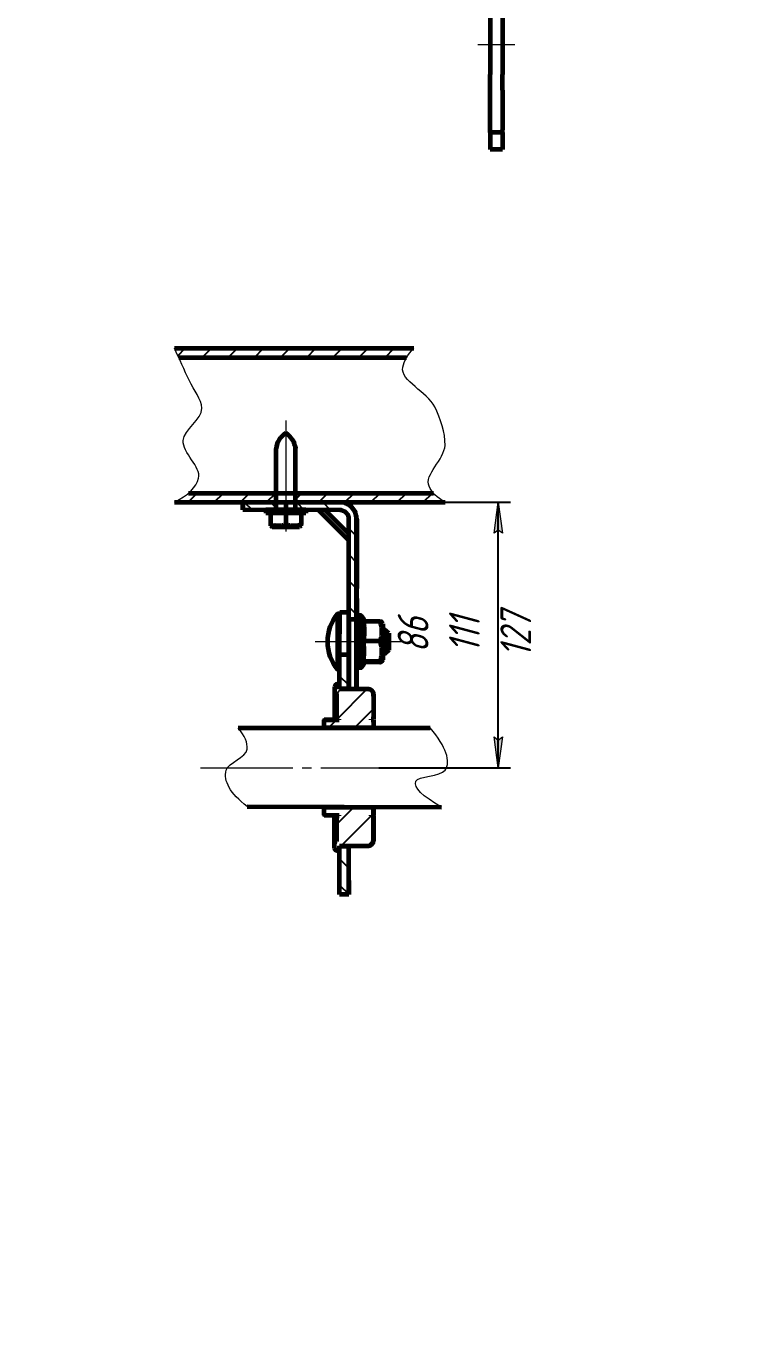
# Model space of a CAD drawing. Header units: millimetres. Extents: x 0 to 840, y 0 to 594.
# Drawn here: x 295.8 to 414, y 0 to 212.7 of the extents above; entities that cross this region are included whole.
import ezdxf

# ---------------------------------------------------------------- set-up
doc = ezdxf.new("R2010")
doc.units = ezdxf.units.MM
for name, pattern in [('K5LT_AXLED', [19.5, 15, -1.5, 1.5, -1.5]), ('K5LT_BASIC', [0]), ('K5LT_THIN', [0])]:
    doc.linetypes.add(name, pattern=pattern)
doc.layers.add('Системный слой', color=7, linetype='Continuous')
doc.styles.add('KDIMTEXTSTYLE', font='GOST_AU.SHX', dxfattribs={"width": 0.96, "oblique": 15, "height": 5})
doc.dimstyles.new('KDIMSTYLE (1.00)', dxfattribs={"dimtxt": 5, "dimasz": 1, "dimexe": 2, "dimexo": 0, "dimgap": 1, "dimtad": 1, "dimtxsty": 'KDIMTEXTSTYLE', "dimsah": 1, "dimcen": 0, "dimdle": 1, "dimadec": 0, "dimazin": 0, "dimtfac": 0.667, "dimtmove": 0, "dimatfit": 3, "dimfxl": 1, "dimtvp": 1, "dimtolj": 1, "dimtzin": 0, "dimarcsym": 0})
pattern_1 = [(135, (0, 0), (-2.12132, -2.12132), [])]
pattern_2 = [(45, (0, 0), (-2.12132, 2.12132), [])]

# ---------------------------------------------------------------- blocks, each defined once
blk = doc.blocks.new('KDIMARROW_01')
at = {"layer": 'Системный слой'}
blk.add_hatch(color=0, dxfattribs=at).paths.add_polyline_path([(0, 0), (-5, 0.66), (-4.5, 0), (-5, -0.66)])
at = {"layer": 'Системный слой', "color": 0, "linetype": 'K5LT_THIN', "lineweight": 18}
for p, q in [((-4.5, 0), (-5, 0.66)), ((-5, 0.66), (0, 0)), ((0, 0), (-5, -0.66)), ((-5, -0.66), (-4.5, 0)), ((0, 0), (-1, 0))]:
    blk.add_line(p, q, dxfattribs=at)
blk = doc.blocks.new('U175')
at = {"layer": 'Системный слой', "color": 30, "linetype": 'K5LT_AXLED', "lineweight": 18, "true_color": 0xff8000}
for p, q in [((311.66, 261.19), (311.66, 267.19)), ((358.16, 261.19), (358.16, 267.19))]:
    blk.add_line(p, q, dxfattribs=at)
at = {"layer": 'Системный слой', "color": 5, "linetype": 'K5LT_BASIC', "lineweight": 60, "true_color": 0x0000ff}
for p, q in [((300.66, 265.19), (369.16, 265.19)), ((300.66, 263.19), (369.16, 263.19)), ((296.66, 242.69), (296.66, 261.19)), ((298.66, 242.69), (298.66, 261.19)), ((371.16, 261.19), (371.16, 204.89)), ((373.16, 261.19), (373.16, 204.89)), ((296.66, 239.69), (296.66, 242.69)), ((298.66, 242.69), (298.66, 239.69)), ((296.66, 239.69), (298.66, 239.69)), ((298.66, 239.69), (296.66, 239.69)), ((371.16, 202.31), (371.16, 204.89)), ((373.16, 202.31), (373.16, 204.89)), ((371.16, 195.9), (371.16, 202.31)), ((373.16, 202.31), (373.16, 195.9)), ((371.16, 195.47), (371.16, 195.9)), ((373.16, 195.47), (373.16, 195.9)), ((373.16, 195.47), (371.16, 195.47)), ((371.16, 195.47), (371.16, 192.69)), ((373.16, 195.47), (373.16, 192.69)), ((373.16, 192.69), (371.16, 192.69))]:
    blk.add_line(p, q, dxfattribs=at)
for centre, radius, start, end in [((300.66, 261.19), 4, 90, 180), ((369.16, 261.19), 4, 0, 90), ((300.66, 261.19), 2, 90, 180), ((369.16, 261.19), 2, 0, 90)]:
    blk.add_arc(centre, radius, start, end, dxfattribs=at)

msp = doc.modelspace()

# ---------------------------------------------------------------- hatches: boundary and pattern name
at = {"layer": 'Системный слой'}
h = msp.add_hatch(dxfattribs=at)
h.set_pattern_fill('Металл', angle=45, style=0, pattern_type=0)
h.set_pattern_definition(pattern_2)
h.paths.add_polyline_path([(336.41474, 136.94292), (322.20351, 136.94292), (319.90127, 135.44292), (335.88974, 135.44292), (336.41474, 135.44292)])
h.paths.add_polyline_path([(361.95505, 136.94292), (339.56474, 136.94292), (339.56474, 135.44292), (363.84419, 135.44292)])
h.paths.add_polyline_path([(320.59445, 158.94292), (357.60432, 158.94292), (358.75444, 160.44292), (319.90127, 160.44292)])
h = msp.add_hatch(dxfattribs=at)
h.set_pattern_fill('Металл', angle=135, style=0, pattern_type=0)
h.set_pattern_definition(pattern_1)
edge = h.paths.add_edge_path()
edge.add_line((346.73974, 135.43509), (330.98974, 135.44292))
edge.add_line((330.98974, 135.44292), (330.98912, 134.19292))
edge.add_line((330.98912, 134.19292), (346.73912, 134.18509))
edge.add_line((346.73912, 134.18509), (347.79956, 133.74522))
edge.add_line((347.79956, 133.74522), (348.23838, 132.68435))
edge.add_line((348.23838, 132.68435), (348.2325, 116.39958))
edge.add_line((348.2325, 116.39958), (349.47952, 116.39896))
edge.add_line((349.47951, 116.39895), (349.48838, 132.68372))
edge.add_line((349.48838, 132.68372), (348.71842, 134.59348))
edge.add_line((348.71842, 134.59348), (346.83832, 135.43327))
edge.add_line((346.83832, 135.43327), (346.73974, 135.43509))
h = msp.add_hatch(dxfattribs=at)
h.set_pattern_fill('Металл', angle=135, style=0, pattern_type=0)
h.set_pattern_definition(pattern_1)
edge = h.paths.add_edge_path()
edge.add_line((348.2081, 71.77763), (348.21124, 79.64959))
edge.add_line((348.21125, 79.64959), (346.71124, 79.65033))
edge.add_line((346.71124, 79.65033), (346.7081, 71.77808))
edge.add_line((346.7081, 71.77808), (348.2081, 71.77763))
h.paths.add_polyline_path([(348.22371, 103.18434), (348.22649, 108.76795), (346.72649, 108.76844), (346.72371, 103.18509)])
h = msp.add_hatch(dxfattribs=at)
h.set_pattern_fill('Металл', angle=45, style=0, pattern_type=0)
h.set_pattern_definition(pattern_2)
edge = h.paths.add_edge_path()
edge.add_line((345.91106, 79.30073), (346.43496, 78.9202))
edge.add_line((346.43496, 78.9202), (346.71106, 79.30033))
edge.add_line((346.71106, 79.30033), (346.71126, 79.70033))
edge.add_line((346.71127, 79.70033), (351.41126, 79.69799))
edge.add_line((351.41126, 79.69799), (352.18655, 80.29915))
edge.add_line((352.18655, 80.29915), (352.21166, 80.4976))
edge.add_line((352.21166, 80.4976), (352.21367, 84.5476))
edge.add_line((352.21367, 84.5476), (351.84218, 84.54778))
edge.add_line((351.84218, 84.54778), (351.84223, 84.64778))
edge.add_line((351.84223, 84.64778), (352.21373, 84.6476))
edge.add_line((352.21372, 84.6476), (352.21438, 85.9726))
edge.add_line((352.21438, 85.9726), (344.21438, 85.97658))
edge.add_line((344.21438, 85.97658), (344.21372, 84.65158))
edge.add_line((344.21373, 84.65158), (346.63522, 84.65037))
edge.add_line((346.63522, 84.65037), (346.63517, 84.55037))
edge.add_line((346.63517, 84.55037), (346.26367, 84.55056))
edge.add_line((346.26367, 84.55056), (346.26161, 80.40056))
edge.add_line((346.26161, 80.40056), (345.91144, 80.05073))
edge.add_line((345.91144, 80.05073), (345.91106, 79.30073))
edge = h.paths.add_edge_path()
edge.add_line((346.72409, 105.50032), (346.2002, 105.88085))
edge.add_line((346.2002, 105.88085), (345.92409, 105.50072))
edge.add_line((345.92409, 105.50072), (345.92372, 104.75072))
edge.add_line((345.92372, 104.75072), (346.27354, 104.40054))
edge.add_line((346.27354, 104.40054), (346.27148, 100.25054))
edge.add_line((346.27148, 100.25054), (346.64298, 100.25036))
edge.add_line((346.64298, 100.25036), (346.64293, 100.15036))
edge.add_line((346.64293, 100.15036), (344.22143, 100.15156))
edge.add_line((344.22143, 100.15156), (344.22077, 98.82656))
edge.add_line((344.22077, 98.82656), (352.22077, 98.82259))
edge.add_line((352.22077, 98.82259), (352.22143, 100.14759))
edge.add_line((352.22143, 100.14759), (351.84993, 100.14777))
edge.add_line((351.84993, 100.14777), (351.84998, 100.24777))
edge.add_line((351.84998, 100.24777), (352.22148, 100.24759))
edge.add_line((352.22148, 100.24759), (352.22349, 104.29759))
edge.add_line((352.22349, 104.29759), (351.62196, 105.07298))
edge.add_line((351.62196, 105.07298), (351.42389, 105.09798))
edge.add_line((351.42389, 105.09798), (346.72389, 105.10032))
edge.add_line((346.72389, 105.10032), (346.72409, 105.50032))

# ---------------------------------------------------------------- linework, layer by layer
at = {"layer": 'Системный слой', "color": 30, "linetype": 'K5LT_AXLED', "lineweight": 18, "true_color": 0xff8000}
for p, q in [((375.16139, 209.68663), (369.16139, 209.68663)), ((337.98974, 148.69292), (337.98974, 129.44292)), ((356.73865, 112.81132), (342.73797, 112.81828)), ((324.15022, 92.35714), (368.16723, 92.35714))]:
    msp.add_line(p, q, dxfattribs=at)
at = {"layer": 'Системный слой', "color": 5, "linetype": 'K5LT_BASIC', "lineweight": 60, "true_color": 0x0000ff}
for p, q in [((319.90127, 160.44292), (358.75444, 160.44292)), ((320.59445, 158.94292), (357.60432, 158.94292)), ((336.41474, 134.19292), (336.41474, 144.19292)), ((339.56474, 134.19292), (339.56474, 144.19292)), ((322.20351, 136.94292), (361.95505, 136.94292)), ((319.90127, 135.44292), (363.84419, 135.44292)), ((330.98912, 134.19292), (330.98974, 135.44292)), ((346.73912, 134.18509), (330.98912, 134.19292)), ((330.98974, 135.44292), (330.98974, 134.19292)), ((346.73974, 135.43509), (330.98974, 135.44292)), ((334.73974, 134.19292), (334.73974, 133.69292)), ((341.23974, 134.19292), (334.73974, 134.19292)), ((335.88974, 135.44292), (340.08974, 135.44292)), ((337.98974, 135.44292), (337.98974, 134.19292)), ((341.23974, 134.19292), (341.23974, 133.69292)), ((348.23668, 129.26545), (343.32022, 134.18679)), ((348.23721, 130.33554), (344.39031, 134.18626)), ((341.23974, 133.69292), (334.73974, 133.69292)), ((335.48974, 133.69292), (335.48974, 131.82498)), ((337.98974, 133.69292), (337.98974, 131.82498)), ((340.48974, 133.69292), (340.48974, 131.82498)), ((348.2293, 114.43434), (348.23838, 132.68435)), ((349.4793, 114.43372), (349.48838, 132.68372)), ((349.49319, 132.68372), (349.48838, 132.68372)), ((349.49197, 129.77687), (349.49319, 132.6838)), ((349.49319, 132.68372), (349.49197, 129.77687)), ((349.50379, 132.68372), (349.495, 132.68372)), ((349.50379, 132.68372), (349.49821, 121.46273)), ((335.48974, 131.82498), (335.48974, 131.60169)), ((335.48974, 131.60169), (335.76474, 131.44292)), ((335.76474, 131.44292), (340.21474, 131.44292)), ((340.48974, 131.60169), (340.21474, 131.44292)), ((340.48974, 131.60169), (340.48974, 131.82498)), ((349.49333, 129.77687), (349.49197, 129.77687)), ((349.48958, 115.06328), (349.4924, 119.40076)), ((349.49401, 120.1265), (349.49202, 117.06492)), ((349.49726, 119.82245), (349.4941, 115.09969)), ((346.73939, 117.31629), (346.37831, 117.31647)), ((346.72669, 110.73367), (346.73948, 117.3621)), ((346.74036, 117.61806), (348.23011, 117.61731)), ((350.24008, 117.06455), (349.49008, 117.06492)), ((348.22669, 110.73318), (348.23476, 114.91537)), ((349.4825, 116.39896), (349.47951, 116.39896)), ((353.26081, 116.11408), (350.57167, 116.11541)), ((353.73942, 115.73781), (353.55126, 116.06409)), ((353.25824, 112.91763), (350.5691, 112.91897)), ((354.03896, 114.81266), (353.73855, 114.81281)), ((354.73865, 114.18731), (354.03896, 114.81266)), ((346.72392, 105.15032), (346.72669, 110.73367)), ((346.72669, 110.73367), (348.22669, 110.73318)), ((348.22392, 105.14957), (348.22669, 110.73318)), ((348.23279, 109.19132), (348.23512, 111.54013)), ((354.03697, 110.81266), (353.73657, 110.81281)), ((354.73729, 111.43731), (354.03697, 110.81266)), ((348.23488, 109.98712), (348.23358, 109.98712)), ((350.23586, 108.56455), (349.48586, 108.56492)), ((349.48861, 108.56492), (349.4874, 106.75868)), ((353.25749, 109.6166), (350.56835, 109.61794)), ((353.2593, 109.51202), (350.69765, 109.51329)), ((353.73652, 109.88781), (353.54794, 109.56156)), ((346.72549, 108.3163), (346.37383, 108.31647)), ((348.23426, 107.67188), (348.23279, 106.18612)), ((345.92372, 104.75072), (345.92409, 105.50072)), ((346.27148, 100.25054), (346.27354, 104.40054)), ((346.72409, 105.50032), (346.72389, 105.10032)), ((352.22349, 104.29759), (352.22148, 100.24759)), ((344.22077, 98.82656), (344.22143, 100.15156)), ((344.22144, 100.15157), (346.64293, 100.15036)), ((346.64293, 100.15036), (346.64298, 100.25036)), ((351.84998, 100.24777), (351.84993, 100.14777)), ((351.84994, 100.14778), (352.22143, 100.14759)), ((352.22143, 100.14759), (352.22077, 98.82259)), ((330.27374, 98.81381), (361.45075, 98.81381)), ((331.70867, 86.04759), (363.27702, 85.97658)), ((344.21372, 84.65158), (344.21438, 85.97658)), ((352.21438, 85.9726), (352.21372, 84.6476)), ((344.21373, 84.65157), (346.63523, 84.65037)), ((346.26161, 80.40056), (346.26367, 84.55056)), ((346.63517, 84.55037), (346.63522, 84.65037)), ((351.84223, 84.64778), (351.84218, 84.54778)), ((351.84223, 84.64778), (352.21373, 84.64759)), ((352.21367, 84.5476), (352.21166, 80.4976)), ((345.91106, 79.30073), (345.91144, 80.05073)), ((345.95999, 79.10883), (345.96137, 79.10634)), ((346.7081, 71.77808), (346.71124, 79.65033)), ((346.71126, 79.70033), (346.71106, 79.30033)), ((348.2081, 71.77763), (348.21124, 79.64959)), ((348.21207, 74.07048), (348.2081, 71.77763)), ((348.2081, 71.77763), (346.7081, 71.77808))]:
    msp.add_line(p, q, dxfattribs=at)
at = {"layer": 'Системный слой', "color": 7, "linetype": 'K5LT_THIN', "lineweight": 18}
for p, q in [((336.66474, 134.19292), (336.66474, 145.08406)), ((336.66474, 134.19292), (336.66474, 145.08406)), ((336.66474, 145.08406), (336.66474, 144.19292)), ((339.31474, 134.19292), (339.31474, 145.08406)), ((339.31474, 134.19292), (339.31474, 145.08406)), ((339.31474, 145.08406), (339.31474, 144.19292))]:
    msp.add_line(p, q, dxfattribs=at)
at = {"layer": 'Системный слой', "color": 5, "linetype": 'K5LT_BASIC', "lineweight": 60, "true_color": 0x0000ff}
for centre, radius, start, end in [((351.73797, 112.81381), 7, 139.9663224, 179.9715165), ((349.00485, 115.87835), 1.71257, 7.9546771, 43.8399351), ((351.73797, 112.81381), 7, 179.9715165, 219.9767073), ((349.00177, 109.752), 1.7126, 316.1034222, 353.6523239), ((346.27372, 104.75054), 0.35, 179.9714996, 269.9715379), ((346.32409, 105.50052), 0.4, 359.9715234, 179.9715572), ((346.3241, 105.50044), 0.40006, 1.1033772, 139.0258612), ((351.42349, 104.29799), 0.8, 359.9715066, 89.9715357), ((346.31106, 79.30053), 0.4, 179.9714725, 359.9715063), ((346.26144, 80.05056), 0.35, 89.9714918, 179.9715301), ((346.31108, 79.30062), 0.40007, 222.8114972, 358.8393814), ((351.41166, 80.49799), 0.8, 269.971494, 359.9715231)]:
    msp.add_arc(centre, radius, start, end, dxfattribs=at)
for centre, major_axis, ratio, start_param, end_param in [((346.73838, 132.68509), (0.00075, 1.5), 0.999999876, 4.71238898, 6.283185307), ((346.73838, 132.68509), (0.00137, 2.75), 0.999999876, 4.71238898, 6.283185307), ((346.745, 132.68509), (0.00137, 2.75), 0.999999876, 4.71238898, 6.283185307), ((348.49391, 130.77736), (-0.99943, 1.0005), 0.000251533, -3.193535294, -3.141844167), ((348.49239, 130.77736), (0.99958, -1.0005), 0.000251494, 6.282933794, 6.283436821), ((349.49573, 121.46273), (-0.00249, -5), 0.00049716, 1.236550222, 1.570795354), ((349.4931, 118.78112), (-0.00106, -2.125), 0.00049716, 3.141592654, 4.416494004), ((349.4931, 118.78112), (-0.00106, -2.125), 0.00049716, 1.274797062, 3.141592654), ((346.37607, 112.81647), (-0.00224, -4.5), 0.00049716, 3.142185037, 4.712448431), ((346.37607, 112.81647), (-0.00224, -4.5), 0.00049716, 3.141592653, 3.142185037), ((346.73806, 112.99306), (0.0023, 4.625), 0.00049716, 0, 0.334245065), ((349.48797, 112.81492), (0.00211, 4.25), 0.00049716, 0, 0.495727441), ((350.23797, 112.81455), (0.00211, 4.25), 0.00049716, 0, 0.495727441), ((350.23797, 112.81455), (0.00211, 4.25), 0.00049716, 6.282668112, 6.283185307), ((348.22603, 103.39958), (-0.00646, -13), 0.00049716, 3.141592654, 4.581244759), ((369.88532, 103.38881), (-26148.53544, 13), 0.00049716, -1.570015699, -1.569967895), ((348.22603, 103.39958), (-0.00646, -13), 0.00049716, 1.701940548, 3.141592654), ((348.22603, 103.39958), (-0.00646, -13), 0.00049716, 1.701940548, 3.140498286), ((349.47603, 103.39896), (-0.00646, -13), 0.00049716, 3.141592654, 4.581244719), ((349.47305, 103.39896), (-0.00646, -13), 0.00049716, 3.141592654, 3.142373284), ((349.47603, 103.39896), (-0.00646, -13), 0.00049716, 1.701940588, 3.141592654), ((349.47603, 103.39896), (-0.00646, -13), 0.00049716, 1.701940588, 3.141592654), ((349.48797, 112.81492), (0.00211, 4.25), 0.00049716, 0.495727441, 3.141592654), ((350.23797, 112.81455), (0.00211, 4.25), 0.00049716, 0.495727441, 3.141592654), ((353.73797, 112.81281), (-0.00145, -2.925), 0.00049716, 3.140731547, 5.208116419), ((353.73797, 112.81281), (0.00108, 2.1625), 0.00049716, 0.00049716, 3.141095494), ((353.73797, 112.81281), (0.00108, 2.1625), 0.00049716, 5.893044405, 6.283682467), ((353.73797, 112.81281), (-0.00145, -2.925), 0.00049716, -3.959484998, -3.14245376), ((346.37607, 112.81647), (-0.00224, -4.5), 0.00049716, 4.712448431, 6.282592923), ((354.03797, 112.81266), (-0.00099, -2), 0.00049716, 4.712448431, 6.283185307), ((354.03797, 112.81266), (-0.00099, -2), 0.00049716, 3.141592653, 4.712448431), ((354.03797, 112.81266), (-0.00099, -2), 0.00049716, 3.14114876, 3.141592653), ((354.73797, 112.81231), (-0.00068, -1.375), 0.00049716, 4.712448431, 6.2836292), ((354.73797, 112.81231), (-0.00068, -1.375), 0.00049716, 3.14114876, 4.712448431), ((354.73797, 112.81231), (-0.00068, -1.375), 0.00049716, 0.000443893, 3.14114876), ((353.73797, 112.81281), (-0.00145, -2.925), 0.00049716, 5.208116419, 6.284046413), ((353.73797, 112.81281), (-0.00145, -2.925), 0.00049716, 0.000861106, 0.817892345), ((353.73797, 112.81281), (0.00108, 2.1625), 0.00049716, 3.141095494, 3.531733556), ((354.03797, 112.81266), (-0.00099, -2), 0.00049716, 0, 0.000443893), ((348.23279, 107.68872), (0.00106, 2.125), 0.00049716, 0.785398784, 3.141592654), ((350.23797, 112.81455), (0.00211, 4.25), 0.00049716, 3.141592654, 3.142109848), ((346.37607, 112.81647), (-0.00224, -4.5), 0.00049716, 6.282592923, 6.283185307), ((349.48587, 108.39896), (-0.00249, -5), 0.00049716, 0.849973685, 1.236551261), ((345.91758, 92.40072), (-0.00614, -12.35), 0.00049716, -4.034011764, -3.190221215), ((369.87985, 92.38881), (-25545.1077, 12.7), 0.00049716, -1.570073594, -1.569889606), ((369.87985, 92.38881), (-25645.67899, 12.75), 0.00049716, -1.569951651, -1.569893162), ((348.21758, 92.39958), (0.00634, 12.75), 0.00049716, 0, 0.000844676), ((348.21758, 92.39958), (0.00634, 12.75), 0.00049716, 6.194590804, 6.283185307), ((348.23279, 107.68872), (0.00106, 2.125), 0.00049716, 3.141592654, 3.926991438), ((352.21758, 92.39759), (-0.00592, -11.9), 0.00049716, 2.903723589, 3.142330551), ((344.21758, 92.40157), (-0.00385, -7.75), 0.00049716, 3.141592654, 3.14323888), ((369.87985, 92.38881), (-15588.54997, 7.75), 0.00049716, -1.569305438, -1.5691501), ((369.87985, 92.38881), (15789.69256, -7.85), 0.00049716, -4.710917084, -4.710893556), ((369.87985, 92.38881), (-15588.54997, 7.75), 0.00049716, -1.569663298, -1.569639466), ((369.87985, 92.38881), (15789.69256, -7.85), 0.00049716, -4.711270385, -4.711246857), ((351.84608, 92.39778), (-0.0039, -7.85), 0.00049716, 2.981805344, 3.141592654), ((352.21758, 92.39759), (-0.0039, -7.85), 0.00049716, 3.141592654, 3.142711249), ((369.87985, 92.38881), (12923.41079, -6.425), 0.00049716, -4.711022292, -4.710403259), ((352.21758, 92.39759), (-0.00319, -6.425), 0.00049716, 3.141592654, 3.142959343), ((369.87985, 92.38881), (12923.41079, -6.425), 0.00049716, 4.710403259, 4.711022291), ((352.21758, 92.39759), (-0.00592, -11.9), 0.00049716, 6.282447408, 7.291114216), ((352.21758, 92.39759), (-0.0039, -7.85), 0.00049716, 0, 0.628488296), ((352.21758, 92.39759), (-0.00385, -7.75), 0.00049716, 6.282052278, 6.893696895), ((352.21758, 92.39759), (-0.00319, -6.425), 0.00049716, 6.281818618, 6.283185307), ((352.21758, 92.39759), (-0.00319, -6.425), 0.00049716, 0, 0.152943997), ((344.21758, 92.40157), (-0.00385, -7.75), 0.00049716, 6.28153908, 6.283185307), ((369.87985, 92.38881), (-15588.54997, 7.75), 0.00049716, 1.5691501, 1.569305439), ((345.91758, 92.40072), (-0.00614, -12.35), 0.00049716, 0.048628561, 0.89241911), ((369.87985, 92.38881), (15789.69256, -7.85), 0.00049716, 4.710893556, 4.710917084), ((351.84608, 92.39778), (-0.0039, -7.85), 0.00049716, 0, 0.159787312), ((369.87985, 92.38881), (15789.69256, -7.85), 0.00049716, 4.711246857, 4.711270385), ((369.87985, 92.38881), (-15588.54997, 7.75), 0.00049716, 1.569639466, 1.569663298), ((352.21758, 92.39759), (-0.0039, -7.85), 0.00049716, 6.282066712, 6.283185307), ((369.87985, 92.38881), (-25645.67899, 12.75), 0.00049716, 1.569893162, 1.569951651), ((369.87985, 92.38881), (-25545.1077, 12.7), 0.00049716, 1.569889606, 1.570073594), ((348.21758, 92.39958), (0.00634, 12.75), 0.00049716, 3.141592654, 3.230187166), ((348.21758, 92.39958), (0.00634, 12.75), 0.00049716, 3.140747978, 3.141592654), ((348.21738, 90.43435), (0.00861, 17.32252), 0.00049716, 3.475836744, 3.889447824)]:
    msp.add_ellipse(centre, major_axis=major_axis, ratio=ratio, start_param=start_param, end_param=end_param, dxfattribs=at)
at = {"layer": 'Системный слой', "color": 7, "linetype": 'K5LT_THIN', "lineweight": 18}
for points, knots in [([(319.90127, 135.44292), (322.12341, 136.56508), (323.4301, 137.87177), (323.82134, 139.36299), (324.28704, 141.13801), (321.14945, 143.50467), (321.32733, 145.4724), (321.48983, 147.26994), (324.34687, 148.90228), (324.3414, 150.69292), (324.33696, 152.14786), (323.00315, 153.67147), (322.32733, 155.1577), (321.52493, 156.9223), (320.71625, 158.68404), (319.90127, 160.44292)], [0, 0, 0, 0, 1, 1, 1, 2, 2, 2, 3, 3, 3, 4, 4, 4, 5, 5, 5, 5]), ([(363.84419, 135.44292), (362.52871, 136.21693), (361.66118, 137.08446), (361.24159, 138.04552), (360.42898, 139.90679), (363.7531, 142.42611), (363.84419, 144.68167), (363.92702, 146.73278), (363.07487, 149.03292), (362.16649, 150.94292), (361.00828, 153.37822), (356.54047, 155.07067), (356.98904, 157.38516), (357.18067, 158.37392), (357.76914, 159.39317), (358.75444, 160.44292)], [0, 0, 0, 0, 1, 1, 1, 2, 2, 2, 3, 3, 3, 4, 4, 4, 5, 5, 5, 5]), ([(331.70867, 86.04759), (328.96263, 88.22948), (327.82518, 90.1996), (328.29633, 91.95794), (328.62948, 93.20127), (331.56171, 94.0369), (331.70867, 95.37028), (331.82227, 96.40104), (331.34396, 97.54888), (330.27374, 98.81381)], [0, 0, 0, 0, 1, 1, 1, 2, 2, 2, 3, 3, 3, 3]), ([(363.27702, 85.97658), (360.13596, 87.74864), (358.74012, 89.14449), (359.08948, 90.16412), (359.38927, 91.03909), (363.14166, 90.94774), (363.84419, 91.95794), (364.84807, 93.40145), (364.05025, 95.68674), (361.45075, 98.81381)], [0, 0, 0, 0, 1, 1, 1, 2, 2, 2, 3, 3, 3, 3])]:
    msp.add_open_spline(points, degree=3, knots=knots, dxfattribs=at)
at = {"layer": 'Системный слой', "color": 5, "linetype": 'K5LT_BASIC', "lineweight": 60, "true_color": 0x0000ff}
for points in [[(337.98974, 146.69292), (337.11011, 146.08011), (336.58511, 145.24678), (336.41474, 144.19292)], [(337.98974, 146.69292), (338.86938, 146.08011), (339.39438, 145.24678), (339.56474, 144.19292)]]:
    msp.add_open_spline(points, degree=3, dxfattribs=at)
for points, knots in [([(337.98974, 131.82498), (337.94971, 131.81164), (337.81872, 131.76954), (337.6212, 131.71439), (337.3855, 131.66243), (337.16882, 131.62728), (336.95389, 131.60659), (336.74859, 131.59968), (336.53288, 131.60563), (336.28506, 131.62966), (336.01606, 131.67681), (335.74622, 131.7438), (335.57356, 131.79704), (335.48974, 131.82498)], [0, 0, 0, 0, 0.689735519, 2.249219949, 3.3618836, 4.65909116, 5.868387784, 6.927819562, 8.056313438, 9.438688557, 11.042970053, 12.553459891, 14, 14, 14, 14]), ([(340.48974, 131.82498), (340.39302, 131.79274), (340.2046, 131.73535), (339.9103, 131.66546), (339.62261, 131.61984), (339.35844, 131.60091), (339.13407, 131.60136), (338.93848, 131.61379), (338.74889, 131.63666), (338.56082, 131.6694), (338.3061, 131.72664), (338.11585, 131.78295), (337.98974, 131.82498)], [0, 0, 0, 0, 1.549818016, 2.992222291, 4.610295244, 6.008391322, 7.059696198, 8.058213685, 9.015784664, 9.985196521, 10.978290135, 13, 13, 13, 13]), ([(350.57167, 116.11541), (350.58857, 116.04973), (350.61346, 115.93658), (350.64324, 115.75929), (350.66609, 115.57679), (350.68421, 115.36251), (350.69575, 115.13727), (350.70204, 114.91291), (350.70484, 114.70135), (350.70542, 114.49586), (350.7041, 114.28879), (350.70033, 114.074), (350.6928, 113.85164), (350.68024, 113.6366), (350.66258, 113.44359), (350.64266, 113.28747), (350.6149, 113.11634), (350.58952, 112.99782), (350.5691, 112.91897)], [0, 0, 0, 0, 1.188165938, 2.039521051, 3.180491233, 4.450286848, 5.857689678, 7.186006017, 8.432903852, 9.610133153, 10.830757966, 12.107710705, 13.425759817, 14.783755732, 15.93266221, 16.866013044, 17.574108926, 19, 19, 19, 19]), ([(353.26081, 116.11408), (353.26865, 116.09087), (353.28875, 116.03043), (353.33026, 115.89973), (353.39273, 115.68421), (353.46406, 115.38621), (353.52043, 115.04809), (353.54792, 114.73063), (353.55194, 114.4471), (353.5391, 114.1886), (353.51056, 113.93175), (353.46673, 113.67419), (353.38986, 113.33373), (353.31415, 113.08217), (353.25824, 112.91763)], [0, 0, 0, 0, 0.334883074, 0.870695993, 1.875345216, 3.416943984, 5.084008123, 6.608631173, 7.828136142, 9.013965193, 10.194706262, 11.404035269, 12.622321197, 15, 15, 15, 15]), ([(353.26081, 116.11408), (353.31695, 116.10864), (353.39239, 116.10039), (353.46939, 116.08917), (353.51417, 116.08052), (353.54185, 116.07213), (353.5498, 116.06662), (353.55126, 116.06409)], [0, 0, 0, 0, 2.671892639, 4.012561999, 5.39073189, 6.803253617, 8, 8, 8, 8]), ([(350.56835, 109.61794), (350.58532, 109.68574), (350.61042, 109.80305), (350.64071, 109.9883), (350.66422, 110.18202), (350.68288, 110.4125), (350.69461, 110.65699), (350.70082, 110.9015), (350.7034, 111.13101), (350.70368, 111.35119), (350.70193, 111.5686), (350.69751, 111.78947), (350.68916, 112.01334), (350.67582, 112.22646), (350.65783, 112.41524), (350.63821, 112.56645), (350.61163, 112.73048), (350.58789, 112.84372), (350.5691, 112.91897)], [0, 0, 0, 0, 1.187948758, 2.047689684, 3.218524256, 4.540974842, 6.024570393, 7.428708022, 8.743582396, 9.965751742, 11.209900783, 12.479504082, 13.765309074, 15.064426757, 16.151657577, 17.025264252, 17.682640861, 19, 19, 19, 19]), ([(353.25824, 112.91763), (353.30226, 112.78338), (353.38265, 112.51366), (353.45965, 112.17334), (353.5047, 111.8977), (353.52814, 111.70066), (353.54416, 111.49054), (353.54816, 111.34954), (353.54814, 111.26697)], [0, 0, 0, 0, 2.23658649, 4.481337725, 5.607795715, 6.73658649, 7.678897857, 9, 9, 9, 9]), ([(353.54814, 111.26697), (353.54813, 111.15997), (353.54218, 111.00094), (353.5217, 110.77583), (353.49607, 110.57891), (353.45497, 110.34573), (353.38122, 110.01929), (353.30906, 109.77362), (353.25749, 109.6166)], [0, 0, 0, 0, 1.720947263, 2.561925548, 3.639906935, 4.915900731, 6.363913139, 9, 9, 9, 9]), ([(350.70387, 109.56265), (350.70408, 109.56448), (350.70403, 109.56862), (350.70222, 109.57509), (350.69763, 109.58209), (350.68911, 109.58919), (350.6756, 109.59595), (350.65747, 109.60194), (350.63773, 109.60674), (350.61102, 109.61195), (350.5872, 109.61555), (350.56835, 109.61794)], [0, 0, 0, 0, 1.193021441, 2.681301337, 4.200030306, 5.738140191, 7.292175102, 8.592746033, 9.637774794, 10.424144101, 12, 12, 12, 12]), ([(353.54794, 109.56156), (353.55001, 109.56514), (353.54569, 109.57174), (353.51785, 109.58137), (353.47408, 109.59039), (353.39538, 109.6022), (353.31629, 109.61091), (353.25749, 109.6166)], [0, 0, 0, 0, 1.541918028, 2.843302806, 4.154024344, 5.455049435, 8, 8, 8, 8]), ([(353.2593, 109.51202), (353.31525, 109.5174), (353.39041, 109.52558), (353.46703, 109.53672), (353.5115, 109.54532), (353.53872, 109.55364), (353.5465, 109.55909), (353.54794, 109.56156)], [0, 0, 0, 0, 2.680166376, 4.02498723, 5.407424739, 6.824320456, 8, 8, 8, 8]), ([(345.92622, 100.15072), (345.92626, 100.59576), (345.92629, 101.39605), (345.92618, 102.42119), (345.92594, 103.25345), (345.92557, 103.9143), (345.92508, 104.3934), (345.92456, 104.63866), (345.92418, 104.71676), (345.92402, 104.73349), (345.92399, 104.73625), (345.92398, 104.73688)], [0, 0, 0, 0, 1.952468222, 3.71961437, 5.485725493, 7.251198198, 9.015305155, 10.775557763, 11.718614455, 11.927439926, 12, 12, 12, 12]), ([(352.22465, 104.009), (352.22457, 104.05621), (352.22432, 104.18046), (352.22404, 104.25699), (352.22376, 104.28957), (352.2237, 104.29554), (352.22364, 104.30112), (352.22357, 104.30585), (352.22348, 104.31065), (352.22339, 104.31472), (352.22326, 104.31972), (352.22308, 104.32562), (352.22266, 104.33532), (352.22156, 104.35874), (352.21276, 104.45064), (352.17815, 104.56971), (352.14903, 104.63708), (352.11813, 104.69618), (352.08137, 104.75595), (352.02526, 104.82833), (351.95407, 104.89954), (351.8745, 104.9613), (351.7878, 105.0126), (351.69535, 105.05262), (351.57452, 105.08776), (351.48243, 105.09798), (351.42389, 105.09798)], [23.7258087, 23.7258087, 23.7258087, 23.7258087, 25.312893166, 28.470770501, 28.71900214, 28.96725066, 29.185463912, 29.403677164, 29.521954562, 29.667407361, 29.74013376, 29.838740201, 29.937346641, 30.035953082, 30.359311151, 30.584390874, 30.806923158, 30.897309057, 31.078080855, 31.326027439, 31.5740114, 31.822121203, 32.070223813, 32.318322456, 32.566418828, 33, 33, 33, 33]), ([(351.41126, 79.69799), (351.44478, 79.69796), (351.51181, 79.70217), (351.6108, 79.72099), (351.70661, 79.75208), (351.79778, 79.79493), (351.88286, 79.84887), (351.96051, 79.91306), (352.02949, 79.98645), (352.0887, 80.06788), (352.13725, 80.15604), (352.17425, 80.24952), (352.19946, 80.34621), (352.20886, 80.42557), (352.21037, 80.45178), (352.21092, 80.46236), (352.2112, 80.46926), (352.2114, 80.4753), (352.21155, 80.48063), (352.21163, 80.48444), (352.2117, 80.48784), (352.21174, 80.49051), (352.2118, 80.49405), (352.21185, 80.49815), (352.21192, 80.50401), (352.21199, 80.51074), (352.21207, 80.52119), (352.21219, 80.53824), (352.21241, 80.57712), (352.21278, 80.66917), (352.21331, 80.85415), (352.21404, 81.19656), (352.21491, 81.71463), (352.21593, 82.46411), (352.21697, 83.37051), (352.21803, 84.41951), (352.21885, 85.33956), (352.21931, 85.90046), (352.21943, 86.04759)], [0, 0, 0, 0, 0.29850419, 0.596835125, 0.895181975, 1.193531541, 1.491884111, 1.790242073, 2.088609936, 2.38681827, 2.684998435, 2.983140992, 3.28081693, 3.574140935, 3.694741874, 3.740101006, 3.850705534, 3.961310062, 4.071914589, 4.256072442, 4.348151368, 4.477621606, 4.607091845, 4.844197273, 5.081302702, 5.46170914, 5.769939572, 6.386400435, 7.3208296, 9.18968793, 12.278007635, 15.263063803, 19.694638101, 24.130663641, 28.56860494, 33.009495505, 37.450358695, 39, 39, 39, 39]), ([(345.91172, 80.06457), (345.91173, 80.06568), (345.91176, 80.06811), (345.91181, 80.07325), (345.91189, 80.08157), (345.91198, 80.09471), (345.91211, 80.11627), (345.9123, 80.15577), (345.91266, 80.24802), (345.91327, 80.46691), (345.91413, 80.8918), (345.91516, 81.5532), (345.91622, 82.38606), (345.91735, 83.40993), (345.91811, 84.20803), (345.91851, 84.65072)], [0, 0, 0, 0, 0.170631013, 0.30417835, 0.50450181, 0.838377661, 1.131219525, 1.598615135, 2.466635564, 4.00236401, 6.349456918, 8.701623376, 11.055598349, 13.410420496, 16, 16, 16, 16])]:
    msp.add_open_spline(points, degree=3, knots=knots, dxfattribs=at)

# ---------------------------------------------------------------- block references
at = {"layer": 'Системный слой'}
msp.add_blockref('U175', (0, 0), dxfattribs=at)

# ---------------------------------------------------------------- dimensions: what is measured, and where the dimension line sits
at = {"layer": 'Системный слой', "color": 7}
msp.add_linear_dim(base=(372.49512, 135.44292), p1=(353.07768, 92.35714), p2=(337.98974, 135.44292), angle=90, text='\\H5.0;\\W0.965;\\Q15;\\Q15;86\\Q15;\\H5.0;\\W0.965;\\Q15;\\X\\H5.0;\\W0.965;\\Q15;\\Q15;111\\X\\H5.0;\\W0.965;\\Q15;\\Q15;127', dimstyle='KDIMSTYLE (1.00)', override={"dimexo": 0, "dimblk1": 'KDIMARROW_01', "dimblk2": 'KDIMARROW_01', "dimse1": 0, "dimse2": 0, "dimclrt": 7, "dimtolj": 1}, dxfattribs=at).render()

doc.saveas('drawing.dxf')
